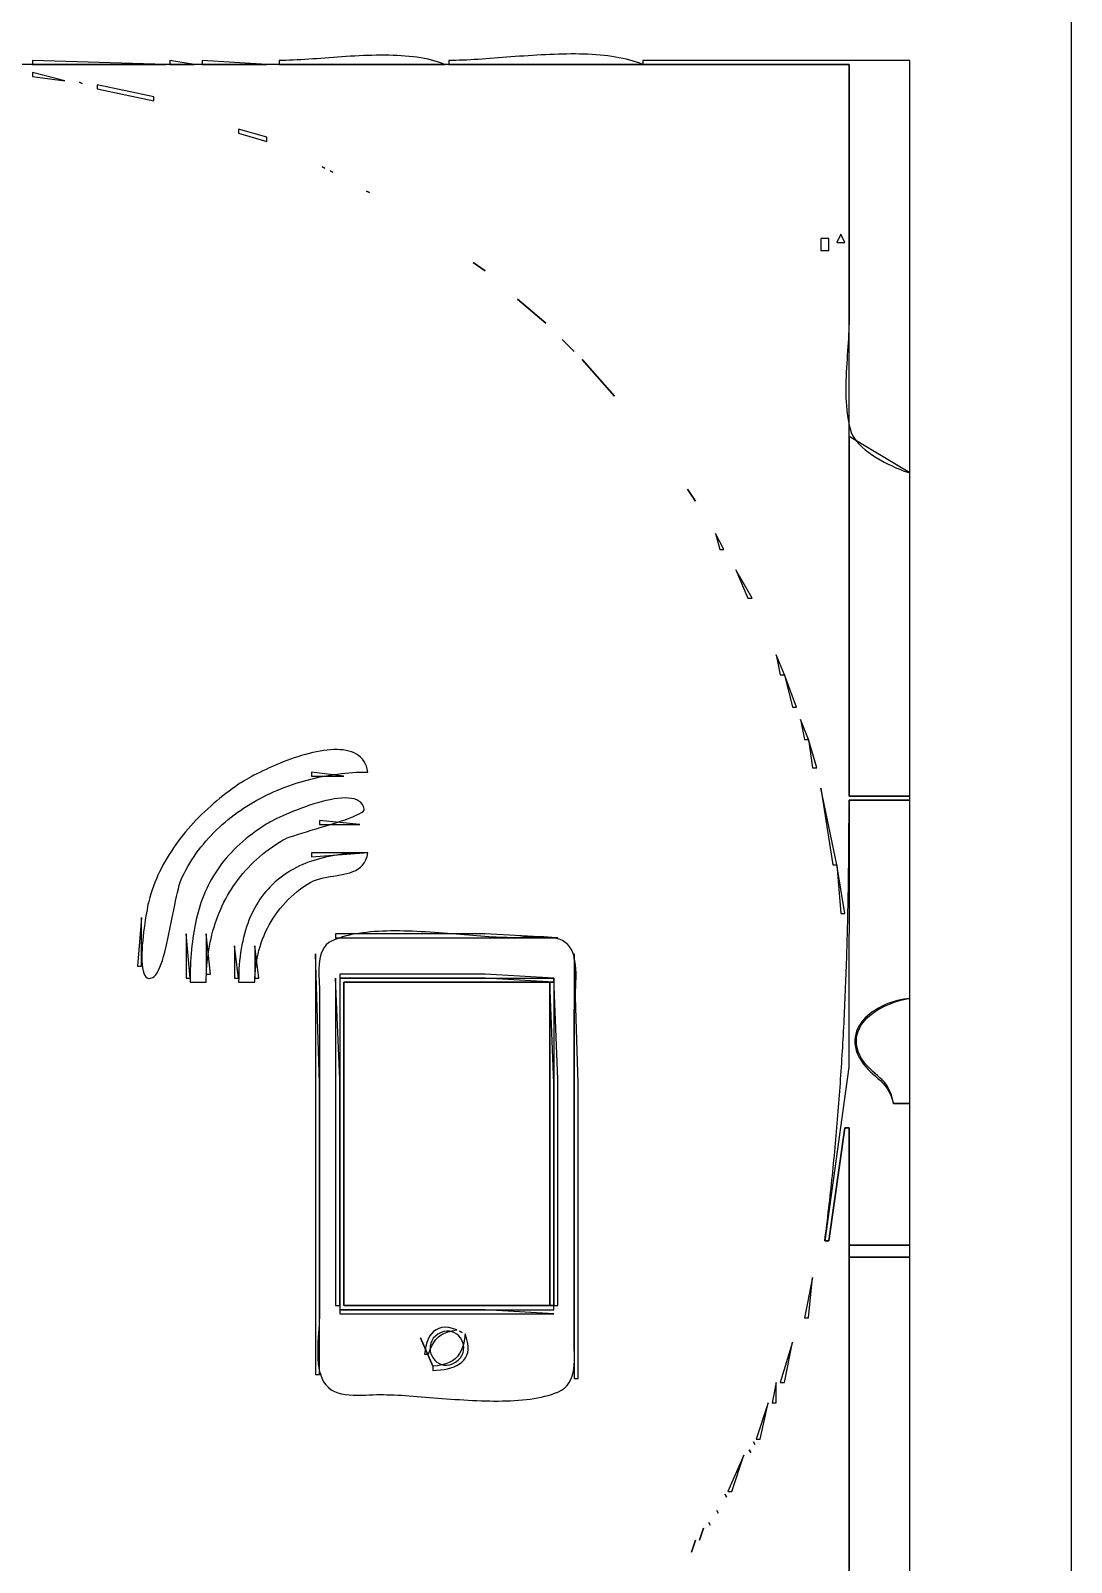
# Model space of a CAD drawing. Extents: x 0 to 1391, y 0 to 1579.
# Drawn here: x 1133.5 to 1391, y 416.5 to 795.4 of the extents above; entities that cross this region are included whole.
import ezdxf

# ---------------------------------------------------------------- set-up
doc = ezdxf.new("R2010")
doc.units = 0
for name, color, linetype in [('C140', 140, 'CONTINUOUS'), ('C141', 141, 'CONTINUOUS'), ('C151', 151, 'CONTINUOUS'), ('C254', 254, 'CONTINUOUS'), ('C7', 7, 'CONTINUOUS')]:
    doc.layers.add(name, color=color, linetype=linetype)

msp = doc.modelspace()

# ---------------------------------------------------------------- linework, layer by layer
at = {"layer": 'C140'}
for points in [[(1211, 560), (1211, 480), (1262, 480), (1262, 560), (1211, 560)], [(1262, 560), (1262, 480), (1263, 480), (1263, 535), (1262, 560)], [(1234.3179, 472.9568), (1233.6712, 472.4675), (1233.1614, 471.9198), (1232.7814, 471.3262), (1232.5244, 470.6996), (1232.3833, 470.0527), (1232.3511, 469.3984), (1232.421, 468.7494), (1232.586, 468.1185), (1232.839, 467.5185), (1233.1732, 466.9623), (1233.5817, 466.4625), (1234.0574, 466.032), (1234.5933, 465.6835), (1235.1827, 465.4299), (1235.8184, 465.284), (1236.4935, 465.2585), (1237.2011, 465.3662), (1237.9342, 465.6199), (1238.686, 466.0324), (1239.3428, 466.5396), (1239.8604, 467.1001), (1240.2461, 467.7015), (1240.5068, 468.3317), (1240.6499, 468.9785), (1240.6826, 469.6297), (1240.6119, 470.2732), (1240.445, 470.8968), (1240.1892, 471.4882), (1239.8517, 472.0354), (1239.4395, 472.5261), (1238.9599, 472.9481), (1238.4201, 473.2893), (1237.8272, 473.5374), (1237.1884, 473.6804), (1236.5109, 473.706), (1235.8018, 473.6021), (1235.0684, 473.3564), (1234.3179, 472.9568)]]:
    msp.add_lwpolyline(points, dxfattribs=at)
at = {"layer": 'C141'}
for points in [[(1336, 345), (1336, 524), (1335, 524), (1331, 496), (1330, 496), (1330.1298, 497.012), (1330.2579, 498.0232), (1330.3843, 499.0337), (1330.5089, 500.0433), (1330.6318, 501.0522), (1330.7529, 502.0603), (1330.8724, 503.0677), (1330.9902, 504.0744), (1331.1063, 505.0803), (1331.2207, 506.0856), (1331.3334, 507.0902), (1331.4445, 508.0942), (1331.554, 509.0975), (1331.6618, 510.1002), (1331.768, 511.1023), (1331.8726, 512.1039), (1331.9756, 513.1048), (1332.077, 514.1052), (1332.1768, 515.1051), (1332.2751, 516.1044), (1332.3718, 517.1033), (1332.4669, 518.1016), (1332.5605, 519.0995), (1332.6526, 520.097), (1332.7432, 521.094), (1332.8322, 522.0906), (1332.9198, 523.0867), (1333.0059, 524.0826), (1333.0904, 525.078), (1333.1736, 526.0731), (1333.2553, 527.0678), (1333.3355, 528.0623), (1333.4143, 529.0564), (1333.4916, 530.0502), (1333.5676, 531.0438), (1333.6422, 532.0371), (1333.7153, 533.0302), (1333.7871, 534.0231), (1333.8575, 535.0158), (1333.9266, 536.0083), (1333.9943, 537.0006), (1334.0606, 537.9928), (1334.1257, 538.9848), (1334.1894, 539.9767), (1334.2518, 540.9685), (1334.3129, 541.9603), (1334.3727, 542.9519), (1334.4312, 543.9436), (1334.4885, 544.9351), (1334.5445, 545.9267), (1334.5993, 546.9183), (1334.6528, 547.9099), (1334.7051, 548.9015), (1334.7562, 549.8931), (1334.8061, 550.8849), (1334.8548, 551.8767), (1334.9023, 552.8686), (1334.9486, 553.8606), (1334.9938, 554.8528), (1335.0378, 555.8451), (1335.0807, 556.8376), (1335.1224, 557.8302), (1335.163, 558.8231), (1335.2025, 559.8162), (1335.2409, 560.8095), (1335.2783, 561.8031), (1335.3145, 562.7969), (1335.3497, 563.791), (1335.3838, 564.7854), (1335.4169, 565.7802), (1335.4489, 566.7752), (1335.4799, 567.7706), (1335.5099, 568.7664), (1335.5389, 569.7626), (1335.5668, 570.7591), (1335.5938, 571.7561), (1335.6198, 572.7535), (1335.6449, 573.7514), (1335.669, 574.7498), (1335.6922, 575.7486), (1335.7144, 576.7479), (1335.7357, 577.7477), (1335.7561, 578.7481), (1335.7756, 579.749), (1335.7942, 580.7505), (1335.8119, 581.7526), (1335.8287, 582.7553), (1335.8447, 583.7586), (1335.8598, 584.7625), (1335.8741, 585.7671), (1335.8876, 586.7723), (1335.9002, 587.7782), (1335.912, 588.7849), (1335.9231, 589.7922), (1335.9333, 590.8003), (1335.9428, 591.8091), (1335.9515, 592.8187), (1335.9595, 593.8291), (1335.9667, 594.8403), (1335.9731, 595.8523), (1335.9789, 596.8652), (1335.9839, 597.8789), (1335.9882, 598.8934), (1335.9918, 599.9089), (1335.9948, 600.9252), (1335.9971, 601.9425), (1335.9987, 602.9607), (1335.9996, 603.9798), (1336, 605), (1351, 605), (1351, 606), (1336, 606), (1336, 787), (1187, 787.0146), (1125, 787)], [(1134, 785), (1134, 784), (1142, 783), (1134, 785)], [(1150, 782), (1150, 781), (1164, 778), (1164, 779), (1150, 782)], [(1185, 771), (1185, 770), (1192, 768), (1192, 769), (1185, 771)], [(1243, 738), (1246, 736), (1243, 738)], [(1254, 729), (1261, 723), (1254, 729)], [(1270, 714), (1278, 705), (1270, 714)], [(1205, 600), (1205, 599), (1215, 599), (1205, 600)], [(1177, 572), (1177, 562), (1178, 562), (1177, 572)], [(1184, 569), (1184, 561), (1185, 561), (1184, 569)], [(1204, 567), (1204, 463), (1205, 463), (1205, 535), (1204, 567)], [(1336, 495), (1336, 492), (1351, 492), (1351, 495), (1336, 495)], [(1327, 487), (1325, 477), (1326, 477), (1327, 487)], [(1231, 468), (1232, 468), (1232.3656, 469.1145), (1232.7795, 470.086), (1233.2513, 470.9251), (1233.791, 471.6428), (1234.4082, 472.2496), (1235.1127, 472.7565), (1235.9144, 473.1742), (1236.8229, 473.5135), (1237.8482, 473.7852), (1239, 474), (1237.9473, 474.3617), (1236.9723, 474.5716), (1236.0739, 474.6371), (1235.2514, 474.5659), (1234.5037, 474.3655), (1233.8301, 474.0435), (1233.2296, 473.6075), (1232.7014, 473.0651), (1232.2446, 472.4238), (1231.8582, 471.6912), (1231.5414, 470.875), (1231.2934, 469.9826), (1231.1132, 469.0218), (1231, 468)], [(1239.6666, 473.6667), (1240.3334, 473.3333), (1239.6666, 473.6667)], [(1241, 473), (1240.8733, 471.8165), (1240.6785, 470.7409), (1240.4118, 469.7696), (1240.0697, 468.899), (1239.6485, 468.1255), (1239.1446, 467.4455), (1238.5545, 466.8554), (1237.8745, 466.3515), (1237.101, 465.9303), (1236.2304, 465.5881), (1235.2591, 465.3214), (1234.1835, 465.1266), (1233, 465), (1233, 464), (1233.9694, 464.0322), (1234.9136, 464.1075), (1235.8256, 464.228), (1236.6987, 464.396), (1237.5261, 464.6137), (1238.3007, 464.8835), (1239.0159, 465.2075), (1239.6648, 465.588), (1240.2405, 466.0274), (1240.7362, 466.5277), (1241.145, 467.0914), (1241.4602, 467.7207), (1241.6747, 468.4178), (1241.7819, 469.185), (1241.7749, 470.0246), (1241.6468, 470.9387), (1241.3908, 471.9298), (1241, 473)]]:
    msp.add_lwpolyline(points, dxfattribs=at)
at = {"layer": 'C151'}
msp.add_lwpolyline([(1210, 561), (1210, 479), (1263, 479), (1263, 480), (1211, 480), (1211, 560), (1263, 560), (1246, 561), (1210, 561)], dxfattribs=at)
at = {"layer": 'C254'}
for points in [[(1195, 788), (1195, 787), (1236, 787), (1235.219, 787.3087), (1234.4128, 787.591), (1233.5823, 787.848), (1232.7289, 788.0804), (1231.8536, 788.2894), (1230.9578, 788.4757), (1230.0425, 788.6403), (1229.1091, 788.7841), (1228.1585, 788.9082), (1227.1921, 789.0134), (1226.211, 789.1006), (1225.2165, 789.1709), (1224.2096, 789.225), (1223.1917, 789.264), (1222.1638, 789.2888), (1221.1272, 789.3003), (1220.083, 789.2995), (1219.0325, 789.2873), (1217.9768, 789.2646), (1216.9171, 789.2323), (1215.8547, 789.1915), (1214.7906, 789.143), (1213.7261, 789.0877), (1212.6623, 789.0267), (1211.6006, 788.9607), (1210.5419, 788.8909), (1209.4876, 788.818), (1208.4388, 788.7431), (1207.3967, 788.667), (1206.3625, 788.5908), (1205.3374, 788.5152), (1204.3226, 788.4414), (1203.3192, 788.3701), (1202.3284, 788.3024), (1201.3515, 788.2391), (1200.3896, 788.1813), (1199.4439, 788.1298), (1198.5155, 788.0855), (1197.6058, 788.0495), (1196.7158, 788.0226), (1195.8468, 788.0058), (1195, 788)], [(1237, 788), (1237, 787), (1285, 787), (1284.228, 787.3072), (1283.4329, 787.5917), (1282.6155, 787.854), (1281.7768, 788.0948), (1280.9177, 788.3149), (1280.0392, 788.5149), (1279.1421, 788.6956), (1278.2273, 788.8576), (1277.2959, 789.0016), (1276.3488, 789.1283), (1275.3868, 789.2385), (1274.4109, 789.3327), (1273.422, 789.4118), (1272.4211, 789.4763), (1271.409, 789.5271), (1270.3868, 789.5647), (1269.3553, 789.5899), (1268.3154, 789.6034), (1267.2682, 789.6059), (1266.2144, 789.598), (1265.1551, 789.5805), (1264.0911, 789.5541), (1263.0234, 789.5194), (1261.953, 789.4772), (1260.8807, 789.4281), (1259.8075, 789.3728), (1258.7343, 789.3121), (1257.662, 789.2466), (1256.5915, 789.177), (1255.5239, 789.1041), (1254.4599, 789.0285), (1253.4006, 788.9508), (1252.3468, 788.8719), (1251.2996, 788.7924), (1250.2597, 788.7129), (1249.2282, 788.6343), (1248.206, 788.5571), (1247.194, 788.4822), (1246.1931, 788.4101), (1245.2042, 788.3415), (1244.2284, 788.2772), (1243.2664, 788.2179), (1242.3193, 788.1643), (1241.3879, 788.117), (1240.4732, 788.0767), (1239.5762, 788.0442), (1238.6977, 788.0201), (1237.8386, 788.0051), (1237, 788)], [(1134, 788), (1134, 787), (1167, 787), (1134, 788)], [(1168, 788), (1168, 787), (1174, 787), (1168, 788)], [(1176, 788), (1176, 787), (1192, 787), (1176, 788)], [(1285, 788), (1285, 787), (1336, 787), (1336, 724), (1335.9921, 723.095), (1335.97, 722.1659), (1335.9353, 721.2146), (1335.8901, 720.2432), (1335.8363, 719.2536), (1335.7756, 718.2478), (1335.7101, 717.2277), (1335.6416, 716.1955), (1335.572, 715.1529), (1335.5032, 714.102), (1335.4371, 713.0448), (1335.3756, 711.9832), (1335.3206, 710.9193), (1335.274, 709.855), (1335.2376, 708.7922), (1335.2135, 707.733), (1335.2034, 706.6793), (1335.2093, 705.6332), (1335.2331, 704.5965), (1335.2766, 703.5713), (1335.3418, 702.5595), (1335.4306, 701.5631), (1335.5448, 700.5841), (1335.6863, 699.6245), (1335.8571, 698.6862), (1336.0591, 697.7713), (1336.294, 696.8816), (1336.564, 696.0193)], [(1336.5639, 696.0192), (1336.883, 695.2689), (1337.3209, 694.5273), (1337.8658, 693.7971), (1338.5062, 693.0809), (1339.2304, 692.3814), (1340.0269, 691.7011), (1340.8841, 691.0427), (1341.7904, 690.4088), (1342.7341, 689.8022), (1343.7037, 689.2253), (1344.6875, 688.6809), (1345.6741, 688.1716), (1346.6517, 687.7), (1347.6088, 687.2687), (1348.5337, 686.8804), (1349.415, 686.5378), (1350.2409, 686.2434), (1351, 686), (1351, 788), (1285, 788)], [(1145.6666, 782.6667), (1146.3334, 782.3333), (1145.6666, 782.6667)], [(1205.6666, 761.6667), (1206.3334, 761.3333), (1205.6666, 761.6667)], [(1207.6666, 760.6667), (1208.3334, 760.3333), (1207.6666, 760.6667)], [(1216.6666, 755.6667), (1217.3334, 755.3333), (1216.6666, 755.6667)], [(1329, 744), (1329, 741), (1331, 741), (1331, 744), (1329, 744)], [(1334, 745), (1333, 743), (1335, 743), (1334, 745)], [(1265, 719), (1268, 716), (1265, 719)], [(1336, 695), (1336, 606), (1351, 606), (1351, 686), (1336, 695)], [(1296, 682), (1298, 679), (1296, 682)], [(1303, 671), (1304, 667), (1305, 667), (1303, 671)], [(1308, 662), (1311, 655), (1312, 655), (1308, 662)], [(1318, 641), (1319, 636), (1320, 636), (1318, 641)], [(1320, 636), (1322, 628), (1323, 628), (1320, 636)], [(1324, 625), (1325, 620), (1326, 620), (1324, 625)], [(1326, 620), (1327, 613), (1328, 613), (1326, 620)], [(1203, 612), (1203, 611), (1211, 611), (1203, 612)], [(1329, 608), (1332, 589), (1333, 589), (1329, 608)], [(1336, 605), (1335.9105, 539), (1330, 496), (1331, 496), (1335, 524), (1336, 524), (1336, 495), (1351, 495), (1351, 530), (1347, 530), (1346.7774, 531.1535), (1346.4838, 532.1749), (1346.1266, 533.0793), (1345.7134, 533.882), (1345.2518, 534.5982), (1344.7491, 535.2431), (1344.213, 535.8318), (1343.651, 536.3796), (1343.0705, 536.9017), (1342.4792, 537.4133), (1341.8844, 537.9296), (1341.2938, 538.4658), (1340.7148, 539.0371), (1340.155, 539.6587), (1339.6219, 540.3459), (1339.123, 541.1137), (1338.6659, 541.9776)], [(1338.6658, 541.9776), (1338.2838, 542.9002), (1338.0197, 543.7959), (1337.8672, 544.6641), (1337.8201, 545.5045), (1337.8723, 546.3165), (1338.0176, 547.0996), (1338.25, 547.8535), (1338.5631, 548.5776), (1338.9509, 549.2716), (1339.4072, 549.9348), (1339.9258, 550.567), (1340.5007, 551.1675), (1341.1255, 551.736), (1341.7943, 552.272), (1342.5007, 552.775), (1343.2387, 553.2446), (1344.0021, 553.6803), (1344.7848, 554.0816), (1345.5805, 554.4481), (1346.3832, 554.7793), (1347.1867, 555.0748), (1347.9847, 555.3341), (1348.7712, 555.5567), (1349.5401, 555.7422), (1350.285, 555.8901), (1351, 556), (1351, 605), (1336, 605)], [(1203, 592), (1203, 591), (1216, 592), (1203, 592)], [(1333, 589), (1334, 577), (1335, 577), (1333, 589)], [(1161, 576), (1160, 564), (1161, 564), (1161, 576)], [(1172, 572), (1172, 561), (1173, 561), (1172, 572)], [(1189, 569), (1189, 561), (1190, 561), (1189, 569)], [(1209, 572), (1209, 571), (1264, 571), (1246, 572), (1209, 572)], [(1268, 567), (1268, 462), (1269, 462), (1269, 535), (1268, 567)], [(1209, 561), (1209, 480), (1210, 480), (1210, 536), (1209, 561)], [(1210, 562), (1210, 561), (1263, 561), (1246, 562), (1210, 562)], [(1263, 561), (1263, 480), (1264, 480), (1264, 536), (1263, 561)], [(1347, 530), (1351, 530), (1351, 556), (1350.2771, 555.9245), (1349.5306, 555.8116), (1348.7654, 555.6617), (1347.9868, 555.4752), (1347.1997, 555.2527), (1346.4094, 554.9947), (1345.621, 554.7017), (1344.8395, 554.374), (1344.0701, 554.0123), (1343.318, 553.617), (1342.5882, 553.1886), (1341.8859, 552.7276), (1341.2161, 552.2345), (1340.584, 551.7097), (1339.9948, 551.1537), (1339.4535, 550.5671), (1338.9653, 549.9503), (1338.5352, 549.3039), (1338.1684, 548.6282), (1337.8701, 547.9238), (1337.6453, 547.1911), (1337.4991, 546.4307), (1337.4368, 545.6431), (1337.4633, 544.8287), (1337.5839, 543.988), (1337.8036, 543.1215), (1338.1275, 542.2298), (1338.5609, 541.3132), (1339.0478, 540.4793), (1339.5741, 539.7313), (1340.1324, 539.0545), (1340.7156, 538.434), (1341.3162, 537.855), (1341.9271, 537.3028), (1342.5409, 536.7626), (1343.1505, 536.2196), (1343.7484, 535.6589), (1344.3276, 535.0659), (1344.8806, 534.4258), (1345.4003, 533.7236), (1345.8794, 532.9448), (1346.3105, 532.0744), (1346.6864, 531.0977), (1347, 530)], [(1336, 492), (1336, 398), (1337, 398), (1351, 408), (1351, 492), (1336, 492)], [(1210, 479), (1210, 478), (1263, 478), (1246, 479), (1210, 479)], [(1230, 472), (1233, 465), (1230, 472)], [(1322, 471), (1319, 461), (1320, 461), (1322, 471)], [(1318, 461), (1317, 456), (1318, 456), (1318, 461)], [(1316, 456), (1313, 447), (1314, 447), (1316, 456)], [(1311.3334, 444.3333), (1311.6666, 443.6667), (1311.3334, 444.3333)], [(1312.3334, 446.3333), (1312.6666, 445.6667), (1312.3334, 446.3333)], [(1310, 443), (1306, 434), (1307, 434), (1310, 443)], [(1305.3334, 433.3333), (1305.6666, 432.6667), (1305.3334, 433.3333)], [(1303.3334, 429.3333), (1303.6666, 428.6667), (1303.3334, 429.3333)], [(1300, 425), (1299, 422), (1300, 425)], [(1301.3334, 426.3333), (1301.6666, 425.6667), (1301.3334, 426.3333)], [(1298, 422), (1297, 419), (1298, 422)]]:
    msp.add_lwpolyline(points, dxfattribs=at)
at = {"layer": 'C7'}
for points in [[(0, 1579), (0, 0), (1391, 0), (1391, 1579), (0, 1579)], [(1217, 612), (1216.8355, 612.7671), (1216.611, 613.4691), (1216.3289, 614.1081), (1215.9917, 614.6858), (1215.6019, 615.2043), (1215.1619, 615.6653), (1214.6743, 616.0708), (1214.1415, 616.4228), (1213.566, 616.7231), (1212.9503, 616.9737), (1212.297, 617.1764), (1211.6084, 617.3331), (1210.8871, 617.4459), (1210.1355, 617.5165), (1209.3562, 617.5469), (1208.5516, 617.5391), (1207.7242, 617.4948), (1206.8766, 617.4161), (1206.0111, 617.3048), (1205.1303, 617.1629), (1204.2367, 616.9922), (1203.3327, 616.7947), (1202.4209, 616.5722), (1201.5037, 616.3268), (1200.5836, 616.0602), (1199.6631, 615.7744), (1198.7447, 615.4714), (1197.8309, 615.153), (1196.9242, 614.8211), (1196.027, 614.4777), (1195.1418, 614.1246), (1194.2711, 613.7638), (1193.4175, 613.3972), (1192.5834, 613.0267), (1191.7712, 612.6542), (1190.9836, 612.2815), (1190.2228, 611.9107), (1189.4916, 611.5437), (1188.7922, 611.1822), (1188.1273, 610.8284), (1187.4993, 610.4839), (1186.9107, 610.1509), (1186.364, 609.8311), (1185.8616, 609.5265), (1185.4061, 609.239), (1185, 608.9706), (1184.2078, 608.4248), (1183.4202, 607.8656), (1182.6377, 607.2931), (1181.861, 606.7076), (1181.0905, 606.109), (1180.3269, 605.4977), (1179.5706, 604.8736), (1178.8222, 604.237), (1178.0822, 603.588), (1177.3512, 602.9267), (1176.6298, 602.2533), (1175.9184, 601.5679), (1175.2177, 600.8706), (1174.5282, 600.1617), (1173.8504, 599.4412), (1173.185, 598.7092), (1172.5323, 597.966), (1171.893, 597.2116), (1171.2676, 596.4462), (1170.6568, 595.6699), (1170.0609, 594.883), (1169.4806, 594.0854), (1168.9164, 593.2774), (1168.3689, 592.4591), (1167.8386, 591.6307), (1167.3261, 590.7922), (1166.8319, 589.9438), (1166.3565, 589.0857), (1165.9005, 588.218), (1165.4645, 587.3408), (1165.049, 586.4544), (1164.6546, 585.5587), (1164.2817, 584.654), (1163.931, 583.7404), (1163.603, 582.8181), (1163.2983, 581.8871), (1163.0173, 580.9477), (1162.7607, 580), (1162.6795, 579.6595), (1162.5792, 579.1949), (1162.463, 578.6177), (1162.3344, 577.9395), (1162.1969, 577.172), (1162.0536, 576.3267), (1161.9082, 575.4153), (1161.7638, 574.4494), (1161.624, 573.4405), (1161.4921, 572.4003), (1161.3715, 571.3405), (1161.2655, 570.2725), (1161.1777, 569.208), (1161.1113, 568.1587), (1161.0697, 567.1361), (1161.0564, 566.1519), (1161.0746, 565.2176), (1161.1279, 564.3448), (1161.2196, 563.5453), (1161.3531, 562.8305), (1161.5317, 562.2121), (1161.7589, 561.7017), (1162.038, 561.3109), (1162.3724, 561.0513), (1162.7656, 560.9345), (1163.2208, 560.9722), (1163.7416, 561.1759)], [(1163.7415, 561.1759), (1164.125, 561.4474), (1164.4933, 561.8457), (1164.847, 562.3615), (1165.187, 562.9855), (1165.514, 563.7086), (1165.8289, 564.5215), (1166.1324, 565.415), (1166.4254, 566.3798), (1166.7086, 567.4068), (1166.9829, 568.4867), (1167.249, 569.6102), (1167.5077, 570.7682), (1167.7599, 571.9515), (1168.0064, 573.1508), (1168.2479, 574.3568), (1168.4852, 575.5604), (1168.7191, 576.7523), (1168.9505, 577.9234), (1169.1802, 579.0643), (1169.4088, 580.1658), (1169.6373, 581.2188), (1169.8664, 582.214), (1170.0969, 583.1421), (1170.3297, 583.994), (1170.5655, 584.7604), (1170.8051, 585.4322), (1171.0494, 586), (1171.49, 586.887), (1171.9502, 587.7587), (1172.4296, 588.6151), (1172.9278, 589.4561), (1173.4445, 590.2818), (1173.9792, 591.0922), (1174.5315, 591.8872), (1175.1011, 592.6668), (1175.6876, 593.4311), (1176.2906, 594.18), (1176.9097, 594.9136), (1177.5444, 595.6318), (1178.1945, 596.3346), (1178.8596, 597.022), (1179.5391, 597.6941), (1180.2328, 598.3508), (1180.9403, 598.9921), (1181.6612, 599.618), (1182.395, 600.2286), (1183.1415, 600.8237), (1183.9001, 601.4034), (1184.6706, 601.9678), (1185.4525, 602.5167), (1186.2454, 603.0502), (1187.049, 603.5684), (1187.8629, 604.0711), (1188.6866, 604.5583), (1189.5198, 605.0302), (1190.3621, 605.4867), (1191.2132, 605.9277), (1192.0725, 606.3533), (1192.9398, 606.7634), (1193.8146, 607.1582), (1194.6966, 607.5374), (1195.5854, 607.9013), (1196.4805, 608.2497), (1197.3816, 608.5826), (1198.2883, 608.9001), (1199.2003, 609.2021), (1200.117, 609.4887), (1201.0382, 609.7598), (1201.9634, 610.0155), (1202.8923, 610.2557), (1203.8244, 610.4804), (1204.7595, 610.6896), (1205.697, 610.8834), (1206.6366, 611.0617), (1207.578, 611.2244), (1208.5206, 611.3717), (1209.4642, 611.5036), (1210.4083, 611.6199), (1211.3526, 611.7207), (1212.2967, 611.806), (1213.2401, 611.8758), (1214.1826, 611.9301), (1215.1236, 611.9689), (1216.0629, 611.9922), (1217, 612)], [(1173, 560), (1177, 560), (1177.0095, 561.0172), (1177.0383, 562.0284), (1177.0864, 563.0334), (1177.1538, 564.032), (1177.2408, 565.0239), (1177.3474, 566.0087), (1177.4737, 566.9864), (1177.6198, 567.9565), (1177.7858, 568.9189), (1177.9719, 569.8733), (1178.178, 570.8194), (1178.4044, 571.757), (1178.651, 572.6859), (1178.9181, 573.6057), (1179.2057, 574.5162), (1179.5139, 575.4172), (1179.8429, 576.3083), (1180.1927, 577.1895), (1180.5633, 578.0603), (1180.9551, 578.9205), (1181.3679, 579.7699), (1181.802, 580.6083), (1182.2574, 581.4353), (1182.7342, 582.2507), (1183.2325, 583.0542), (1183.7525, 583.8457), (1184.2942, 584.6248), (1184.8578, 585.3912), (1185.4433, 586.1448), (1186.0508, 586.8853), (1186.6805, 587.6124), (1187.3324, 588.3258), (1188.0066, 589.0253), (1188.7033, 589.7107), (1189.4225, 590.3817), (1190.1644, 591.038), (1190.929, 591.6793), (1191.7164, 592.3055), (1192.5268, 592.9163), (1193.3603, 593.5113), (1194.2169, 594.0904), (1195.0967, 594.6533), (1196, 595.1998), (1196.4473, 595.4277), (1197.047, 595.6799), (1197.7829, 595.9542), (1198.6387, 596.2486), (1199.5982, 596.5608), (1200.6452, 596.8889), (1201.7633, 597.2306), (1202.9364, 597.5839), (1204.1481, 597.9466), (1205.3824, 598.3166), (1206.6228, 598.6919), (1207.8532, 599.0702), (1209.0573, 599.4495), (1210.2188, 599.8276), (1211.3216, 600.2025), (1212.3494, 600.572), (1213.2859, 600.9341), (1214.1149, 601.2865), (1214.8201, 601.6271), (1215.3854, 601.9539), (1215.7944, 602.2648), (1216.0309, 602.5576), (1216.0787, 602.8302), (1215.8918, 603.4595), (1215.6044, 603.9979), (1215.2229, 604.4498), (1214.7535, 604.8194), (1214.2028, 605.1109), (1213.5771, 605.3288), (1212.8829, 605.4773), (1212.1266, 605.5606), (1211.3145, 605.5831), (1210.4531, 605.5491), (1209.5488, 605.4628), (1208.608, 605.3286), (1207.6371, 605.1507), (1206.6426, 604.9334), (1205.6308, 604.6811), (1204.6081, 604.398), (1203.581, 604.0884), (1202.5559, 603.7566), (1201.5391, 603.4069), (1200.5372, 603.0436), (1199.5564, 602.6709), (1198.6032, 602.2933), (1197.684, 601.9149), (1196.8053, 601.54), (1195.9734, 601.173), (1195.1948, 600.8182), (1194.4758, 600.4797), (1193.8228, 600.162), (1193.2424, 599.8694), (1192.7408, 599.606), (1192.3245, 599.3762), (1192, 599.1844), (1191.0563, 598.5856), (1190.1426, 597.9782), (1189.2585, 597.3621), (1188.4035, 596.7374), (1187.5771, 596.104), (1186.7791, 595.4618), (1186.0088, 594.8108), (1185.2659, 594.1509), (1184.5499, 593.4822), (1183.8605, 592.8045), (1183.1971, 592.1178), (1182.5593, 591.4221), (1181.9467, 590.7173), (1181.3589, 590.0034), (1180.7955, 589.2803), (1180.2559, 588.5481), (1179.7398, 587.8066), (1179.2467, 587.0558), (1178.7762, 586.2957), (1178.3278, 585.5262), (1177.9011, 584.7473), (1177.4958, 583.959), (1177.1113, 583.1611), (1176.7472, 582.3537), (1176.403, 581.5367), (1176.0784, 580.7101), (1175.7729, 579.8738), (1175.4861, 579.0277), (1175.2175, 578.172), (1174.9667, 577.3064), (1174.7333, 576.4309), (1174.5168, 575.5456), (1174.3168, 574.6504), (1174.1329, 573.7451), (1173.9645, 572.8299), (1173.8114, 571.9045), (1173.673, 570.9691), (1173.5489, 570.0235), (1173.4388, 569.0678), (1173.342, 568.1018), (1173.2583, 567.1255), (1173.1871, 566.1388), (1173.1281, 565.1419), (1173.0808, 564.1345), (1173.0448, 563.1166), (1173.0196, 562.0883), (1173.0048, 561.0494), (1173, 560)], [(1185, 560), (1189, 560), (1189.0193, 561.0138), (1189.0701, 562.0209), (1189.1525, 563.0207), (1189.2662, 564.0124), (1189.4112, 564.9955), (1189.5873, 565.9692), (1189.7945, 566.9329), (1190.0326, 567.886), (1190.3016, 568.8277), (1190.6013, 569.7575), (1190.9316, 570.6746), (1191.2925, 571.5785), (1191.6839, 572.4684), (1192.1055, 573.3436), (1192.5574, 574.2037), (1193.0394, 575.0477), (1193.5515, 575.8753), (1194.0934, 576.6855), (1194.6652, 577.4779), (1195.2667, 578.2517), (1195.8978, 579.0063), (1196.5584, 579.741), (1197.2484, 580.4552), (1197.9676, 581.1482), (1198.7161, 581.8193), (1199.4937, 582.468), (1200.3003, 583.0934), (1201.1357, 583.6951), (1202, 584.2723), (1202.7279, 584.6907), (1203.4922, 585.0424), (1204.2867, 585.3362), (1205.1053, 585.5814), (1205.9418, 585.7869), (1206.7903, 585.9619), (1207.6445, 586.1153), (1208.4984, 586.2563), (1209.3459, 586.3939), (1210.1808, 586.5372), (1210.9971, 586.6952), (1211.7887, 586.8771), (1212.5494, 587.0918), (1213.2731, 587.3485), (1213.9538, 587.6562), (1214.5853, 588.024), (1215.1616, 588.4609), (1215.6764, 588.976), (1216.1238, 589.5784), (1216.4976, 590.2772), (1216.7917, 591.0813), (1217, 592), (1215.8996, 591.9898), (1214.818, 591.9595), (1213.7553, 591.9093), (1212.7114, 591.839), (1211.6864, 591.7487), (1210.6803, 591.6384), (1209.6931, 591.5081), (1208.7249, 591.3579), (1207.7757, 591.1878), (1206.8454, 590.9978), (1205.9342, 590.7879), (1205.042, 590.5581), (1204.1689, 590.3085), (1203.3149, 590.0391), (1202.4801, 589.7498), (1201.6643, 589.4408), (1200.8678, 589.1121), (1200.0904, 588.7636), (1199.3322, 588.3954), (1198.5933, 588.0075), (1197.8737, 587.5999), (1197.1733, 587.1727), (1196.4923, 586.7259), (1195.8306, 586.2594), (1195.1882, 585.7734), (1194.5652, 585.2677), (1193.9617, 584.7426), (1193.3776, 584.1979), (1192.8129, 583.6336), (1192.2677, 583.05), (1191.7421, 582.4468), (1191.2359, 581.8242), (1190.7493, 581.1822), (1190.2823, 580.5207), (1189.8349, 579.8399), (1189.4071, 579.1397), (1188.999, 578.4202), (1188.6105, 577.6814), (1188.2418, 576.9232), (1187.8927, 576.1458), (1187.5634, 575.3491), (1187.2539, 574.5332), (1186.9642, 573.6981), (1186.6943, 572.8437), (1186.4442, 571.9702), (1186.214, 571.0776), (1186.0037, 570.1658), (1185.8133, 569.2348), (1185.6429, 568.2848), (1185.4924, 567.3158), (1185.3619, 566.3276), (1185.2514, 565.3205), (1185.1609, 564.2943), (1185.0905, 563.2492), (1185.0402, 562.185), (1185.01, 561.102), (1185, 560)], [(1266.9722, 568.6821), (1266.4446, 569.3269), (1265.8104, 569.8598), (1265.0825, 570.2904), (1264.2738, 570.6284), (1263.3974, 570.8836), (1262.4662, 571.0657), (1261.4933, 571.1843), (1260.4916, 571.2492), (1259.474, 571.2701), (1258.4537, 571.2567), (1257.4435, 571.2187), (1256.4566, 571.1659), (1255.5057, 571.1078), (1254.604, 571.0544), (1253.7644, 571.0152), (1253, 571), (1252.1975, 571.0058), (1251.369, 571.0229), (1250.5157, 571.0503), (1249.6389, 571.0873), (1248.7397, 571.133), (1247.8194, 571.1866), (1246.8794, 571.2472), (1245.9208, 571.314), (1244.9449, 571.3862), (1243.9529, 571.463), (1242.9462, 571.5435), (1241.926, 571.6269), (1240.8934, 571.7123), (1239.8499, 571.799), (1238.7966, 571.8861), (1237.7348, 571.9728), (1236.6657, 572.0582), (1235.5907, 572.1415), (1234.5109, 572.222), (1233.4276, 572.2986), (1232.342, 572.3707), (1231.2555, 572.4374), (1230.1693, 572.4979), (1229.0846, 572.5513), (1228.0026, 572.5968), (1226.9248, 572.6335), (1225.8522, 572.6607), (1224.7861, 572.6775), (1223.7279, 572.6831), (1222.6787, 572.6767), (1221.6399, 572.6574), (1220.6126, 572.6243), (1219.5981, 572.5768), (1218.5978, 572.5138), (1217.6127, 572.4347), (1216.6442, 572.3385), (1215.6936, 572.2245), (1214.7621, 572.0918), (1213.851, 571.9396), (1212.9614, 571.767), (1212.0947, 571.5732), (1211.2521, 571.3574), (1210.4349, 571.1188), (1209.6444, 570.8565), (1208.8817, 570.5698), (1208.1482, 570.2577)], [(1208.1482, 570.2577), (1207.3485, 569.8061), (1206.6853, 569.2488), (1206.1467, 568.598), (1205.7204, 567.8662), (1205.3944, 567.0655), (1205.1567, 566.2086), (1204.9952, 565.3076), (1204.8979, 564.3749), (1204.8526, 563.4231), (1204.8474, 562.4643), (1204.8702, 561.511), (1204.9089, 560.5755), (1204.9514, 559.6703), (1204.9858, 558.8076), (1205, 558), (1205, 520), (1205, 478), (1204.9857, 477.1297), (1204.9475, 476.2031), (1204.892, 475.2285), (1204.8258, 474.214), (1204.7555, 473.1679), (1204.688, 472.0985), (1204.6298, 471.0139), (1204.5876, 469.9224), (1204.5681, 468.8323), (1204.5778, 467.7517), (1204.6236, 466.689), (1204.7121, 465.6523), (1204.8499, 464.6499), (1205.0437, 463.6901), (1205.3001, 462.781), (1205.6259, 461.9309), (1206.0277, 461.1481), (1206.5703, 460.3808), (1207.2051, 459.7376), (1207.9219, 459.2083), (1208.7103, 458.7825), (1209.5599, 458.4499), (1210.4606, 458.2002), (1211.4018, 458.0232), (1212.3735, 457.9085), (1213.3651, 457.8459), (1214.3664, 457.825), (1215.3671, 457.8356), (1216.3568, 457.8673), (1217.3253, 457.9099), (1218.2622, 457.9531), (1219.1572, 457.9865), (1220, 458), (1220.8265, 457.9942), (1221.6762, 457.9775), (1222.5478, 457.9508), (1223.4403, 457.9147), (1224.3525, 457.8702), (1225.2833, 457.818), (1226.2315, 457.7591), (1227.1961, 457.6941), (1228.1757, 457.624), (1229.1694, 457.5495), (1230.176, 457.4716), (1231.1943, 457.3909), (1232.2233, 457.3083), (1233.2617, 457.2247), (1234.3084, 457.1409), (1235.3623, 457.0576), (1236.4223, 456.9758), (1237.4872, 456.8962), (1238.5559, 456.8197), (1239.6272, 456.7471), (1240.7001, 456.6792), (1241.7733, 456.6168), (1242.8457, 456.5608), (1243.9162, 456.512), (1244.9837, 456.4712), (1246.047, 456.4391), (1247.105, 456.4168), (1248.1565, 456.4049), (1249.2004, 456.4043), (1250.2356, 456.4159), (1251.2609, 456.4404), (1252.2752, 456.4786), (1253.2773, 456.5315), (1254.2662, 456.5997), (1255.2406, 456.6842), (1256.1995, 456.7858), (1257.1417, 456.9052), (1258.066, 457.0434), (1258.9714, 457.2011), (1259.8566, 457.3791), (1260.7206, 457.5783), (1261.5622, 457.7995), (1262.3803, 458.0435), (1263.1737, 458.3112), (1263.9414, 458.6034)], [(1263.9414, 458.6033), (1264.8559, 459.0557), (1265.6265, 459.6061), (1266.2652, 460.2441), (1266.7839, 460.9595), (1267.1947, 461.742), (1267.5094, 462.5814), (1267.7402, 463.4673), (1267.8989, 464.3896), (1267.9976, 465.338), (1268.0482, 466.3021), (1268.0628, 467.2717), (1268.0532, 468.2365), (1268.0316, 469.1864), (1268.0098, 470.1109), (1268, 471), (1268, 508), (1268, 552), (1268.0151, 552.8321), (1268.0558, 553.7328), (1268.1152, 554.692), (1268.1861, 555.6999), (1268.2616, 556.7463), (1268.3347, 557.8214), (1268.3983, 558.9151), (1268.4455, 560.0175), (1268.4692, 561.1186), (1268.4624, 562.2084), (1268.4181, 563.2769), (1268.3293, 564.3141), (1268.189, 565.3101), (1267.9901, 566.2549), (1267.7257, 567.1384), (1267.3888, 567.9508), (1266.9723, 568.6821)]]:
    msp.add_lwpolyline(points, dxfattribs=at)

doc.saveas('drawing.dxf')
